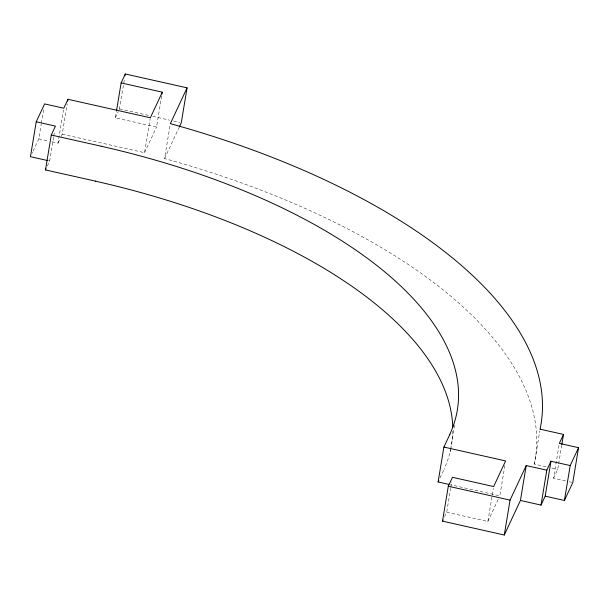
<?xml version="1.0" encoding="UTF-8"?>
<svg xmlns="http://www.w3.org/2000/svg" width="609" height="609" viewBox="0 0 609 609"><rect width="100%" height="100%" fill="white"/><g stroke="black" fill="none" stroke-linecap="round" stroke-linejoin="round"><path stroke-width="0.46" stroke-dasharray="3.04 2.28" d="M33.061 151.101L38.801 138.814L41.237 124.114M41.389 123.201L43.825 108.501M47.319 166.029L49.664 161.004L53.622 137.124M53.775 136.203L54.536 131.613M52.016 141.783L58.022 143.13L63.496 110.062M61.151 136.431L62.202 134.193L67.218 103.88M161.697 95.841L156.528 127.075L115.352 117.826L116.418 111.394M119.265 109.445L124.396 79.497M62.202 134.193L144.554 152.692L150.179 118.709M546.029 466.715L534.329 464.081A537.199 242.207 9.4 0 0 164.552 158.561L170.2 124.556M450.226 451.809L450.531 449.967M450.683 449.054L454.634 425.166M444.608 516.676L446.694 512.207L450.645 488.327M450.797 487.406L451.711 481.894M446.694 512.207L487.87 521.456L493.343 488.388M504.861 465.527L499.844 495.84L450.462 484.741M534.329 464.081L539.802 431.012M565.563 480.973L553.558 478.278L559.184 444.288M553.558 478.278L557.73 469.341L558.491 464.743M558.643 463.83L561.688 445.453M32.018 153.339L32.536 152.22M58.022 143.13L60.108 138.662M115.352 117.826L118.222 111.683M144.554 152.692L156.528 127.075M164.575 158.538L178.856 127.981M487.87 521.456L499.098 497.439M439.987 478.004L444.098 469.265M119.531 108.889L149.639 115.649M152.73 116.349L169.713 120.163M173.573 121.031L179.754 122.417M38.801 138.814L48.416 140.976M48.469 160.738L49.664 161.004M551.883 468.024L557.73 469.341M569.171 481.788L571.569 482.32M450.972 448.102A452.053 203.825 9.4 0 1 444.03 469.25M452.761 431.202A452.053 203.825 9.4 0 1 451.147 447.173"/><path stroke-width="0.91" d="M116.57 110.48L121.13 82.915L162.306 92.172L150.332 117.788L67.98 99.29L63.8 108.227L44.586 103.911L36.228 121.785L30.45 156.688L47.266 160.464M95.385 181.109L45.492 169.941L51.27 135.038L55.442 126.101L36.228 121.785M67.675 101.124L67.98 99.29M125.005 75.82L125.309 73.986L187.07 87.856L181.292 122.767L179.206 127.235M162.002 94.007L162.306 92.172M448.917 484.399L438.115 481.97L443.9 447.067L449.876 434.362M540.107 429.178L563.508 434.43L559.336 443.367L578.55 447.684L570.199 465.558L550.978 461.241L546.798 470.178L526.214 465.558L520.436 500.461L504.282 535.014L442.515 521.144L448.293 486.233L452.472 477.304L493.648 486.553L505.622 460.929L443.9 447.067M504.282 535.014L510.06 500.111L526.214 465.558M520.436 500.461L541.02 505.089L546.798 470.178M541.02 505.089L545.2 496.152L550.978 461.241M561.841 444.54L563.508 434.43M545.2 496.152L564.414 500.469L570.199 465.558M578.55 447.684L572.772 482.594L564.414 500.469M45.492 169.941L46.01 168.822M121.13 82.915L125.309 73.986M170.353 123.635L187.07 87.856M442.515 521.144L443.04 520.025M438.115 481.97L438.868 480.387M101.17 146.206L51.27 135.038M448.293 486.233L510.06 500.111M101.155 146.236A452.053 203.825 9.4 0 1 449.807 434.339M170.337 123.657A537.199 242.207 9.4 0 1 540.054 429.17M95.369 181.147A452.053 203.825 9.4 0 1 452.746 427.449"/></g></svg>
